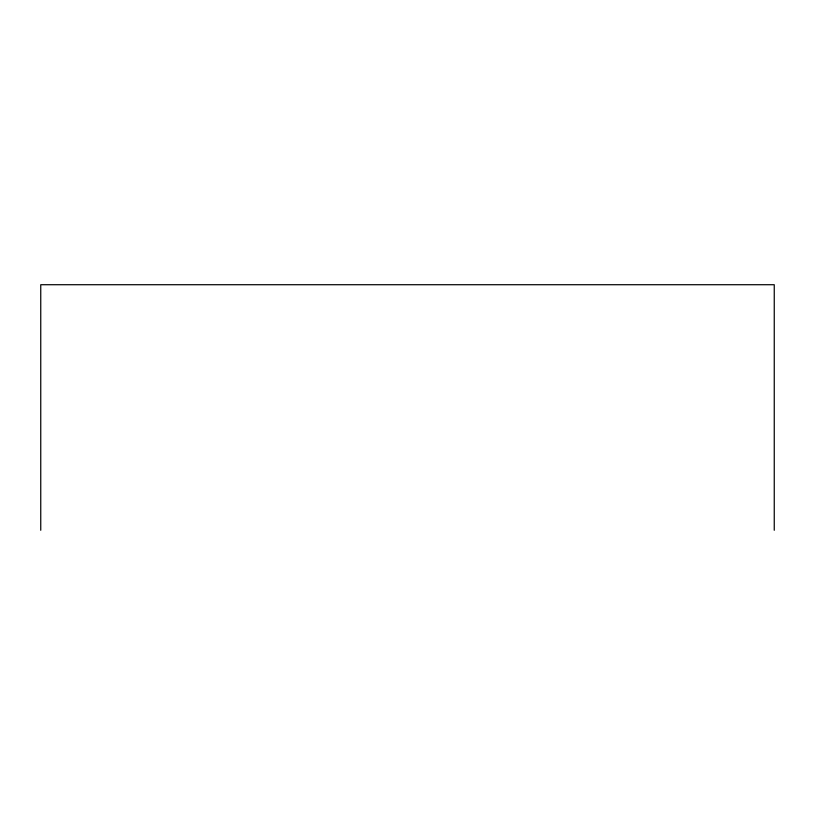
<?xml version="1.0" encoding="UTF-8"?>
<svg xmlns="http://www.w3.org/2000/svg" width="815" height="815" viewBox="0 0 815 815"><rect width="100%" height="100%" fill="white"/><g stroke="black" fill="none" stroke-linecap="round" stroke-linejoin="round"><path stroke-width="1.22" d="M774.25 530.28L774.25 284.72L40.75 284.72L40.75 530.28"/></g></svg>
